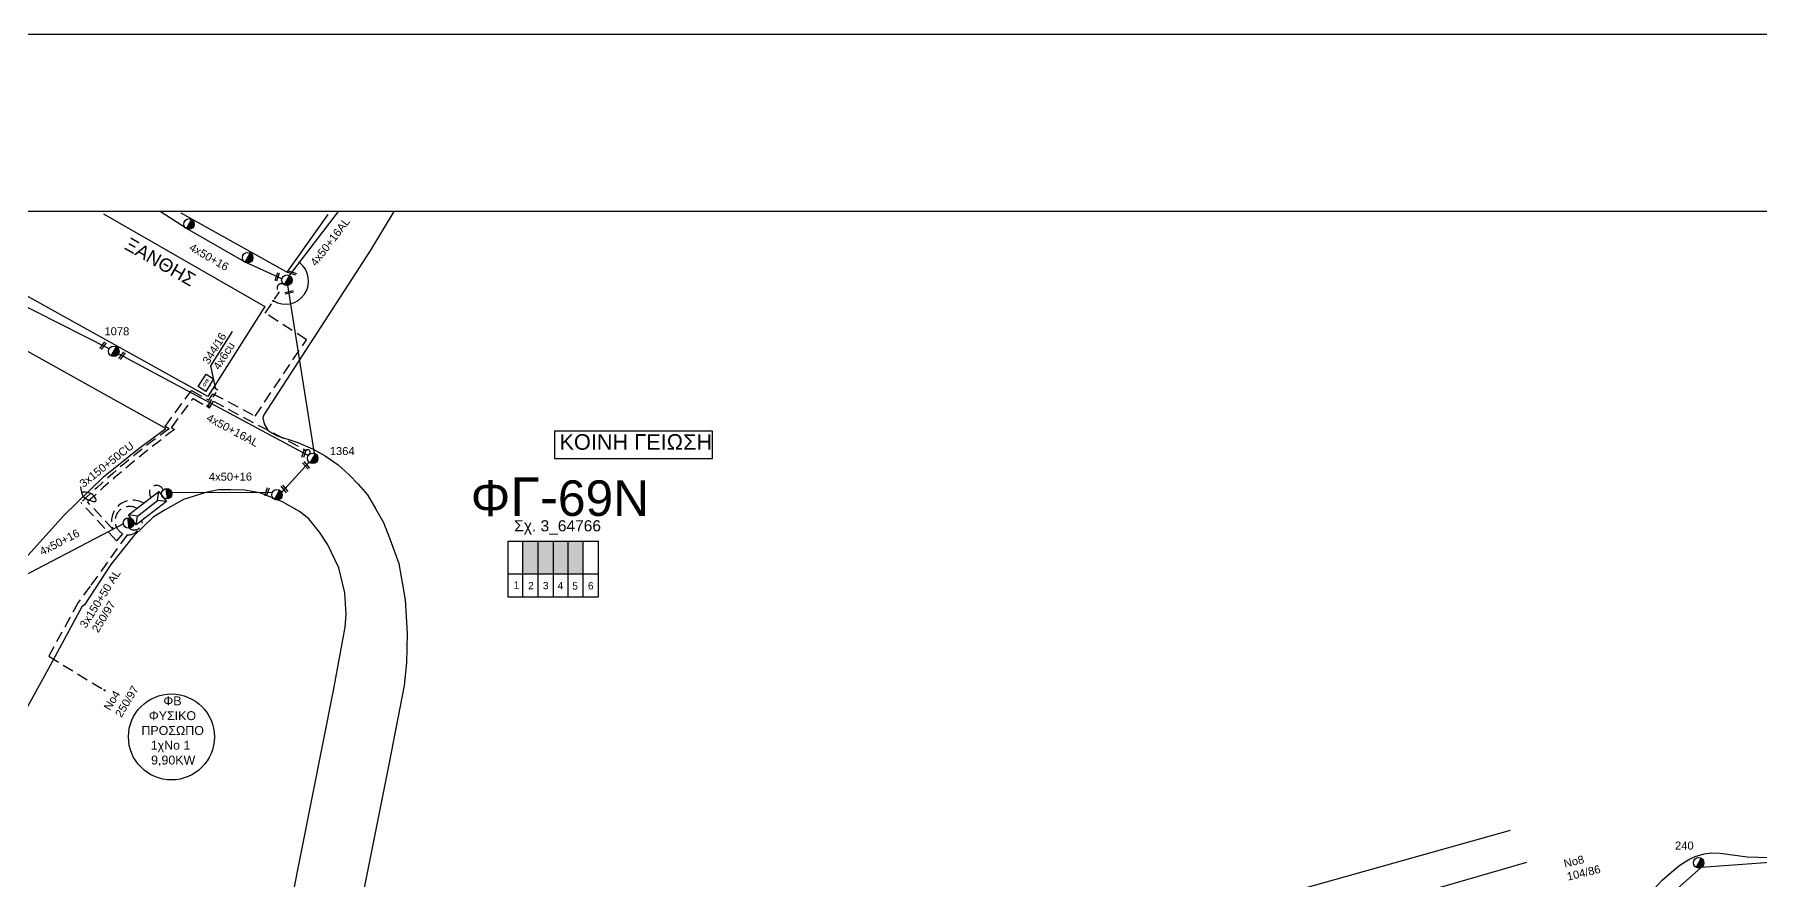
# Model space of a CAD drawing. Header units: millimetres. Extents: x 1421 to 10994, y 848 to 1896.
# Drawn here: x 9232.8 to 9621.2, y 1705.1 to 1895.5 of the extents above; entities that cross this region are included whole.
import ezdxf
from ezdxf.enums import TextEntityAlignment as Align

# ---------------------------------------------------------------- set-up
doc = ezdxf.new("R2010")
doc.units = ezdxf.units.MM
doc.linetypes.add('DASHED', pattern=[19.05, 12.7, -6.35])
for name, color, linetype, lineweight in [('3x150+50 XLPE', 7, 'SYN_LINE', 30), ('3x150+70AL', 7, 'DASHED', 30), ('3x70+54.6+25 AL', 7, 'SYN_LINE', 30), ('4x50+16', 7, 'Continuous', 30), ('Άγνωστα', 7, 'Continuous', 30), ('Καλώδια ΧΤ   3x150+50CU', 7, 'DASHED', 30), ('Καλώδια ΧΤ   3x150AL+50CU', 7, 'DASHED', 30), ('Υπόγεια καλώδια Παροχών ΧΤ   4x50AL', 7, 'DASHED', 30), ('Υπόγεια καλώδια Παροχών ΧΤ   4x6', 7, 'DASHED', 30)]:
    doc.layers.add(name, color=color, linetype=linetype, lineweight=lineweight)
for name, color, linetype in [('Pillar', 7, 'Continuous'), ('Pillar OTE', 7, 'Continuous'), ('TEXT ΚΑΛΩΔΙΩΝ', 7, 'Continuous'), ('Επιγραφές - Σχήματα', 7, 'Continuous'), ('Μηχανική τομή', 7, 'Continuous'), ('Στύλος ΦΜ', 7, 'Continuous'), ('Στύλος ΦΜ @ 1', 7, 'Continuous'), ('Συνδέσεις', 7, 'Continuous'), ('Υποσταθμός εναέριος 2 στύλων', 7, 'Continuous'), ('Υποσταθμός πόλεως', 7, 'Continuous'), ('Υπόβαθρο ΔΕΗ', 7, 'Continuous')]:
    doc.layers.add(name, color=color, linetype=linetype)
doc.styles.add('arial', font='arial.ttf', dxfattribs={"height": 3})
doc.styles.get("Standard").update_dxf_attribs({"font": 'arial.ttf', "height": 1.8})
doc.linetypes.add('SYN_LINE', pattern='A,0.5,-0.0001,["/\\/\\/\\/",Standard,S=0.1,R=0,X=0,Y=-0.05],-0.25', length=0.7501)
doc.dimstyles.new('ISO-25', dxfattribs={"dimtxt": 2.5, "dimasz": 2.5, "dimexe": 1.25, "dimexo": 0.625, "dimtad": 1, "dimtxsty": 'Standard', "dimcen": 2.5, "dimadec": 0, "dimazin": 0, "dimtfac": 1, "dimtmove": 0, "dimatfit": 3, "dimfxl": 1, "dimarcsym": 0})

# ---------------------------------------------------------------- blocks, each defined once
blk = doc.blocks.new('ΥΠΑΡΧΩΝ ΤΣΙΜΕΝΤΕΝΙΟΣ ΣΤΥΛΟΣ')
at = {"layer": 'Στύλος ΦΜ'}
blk.add_hatch(color=7, dxfattribs=at).paths.add_polyline_path([(-1.29, -2.28, 0.574793), (2.62, 0, 0.268822), (1.3, 2.27)])
at = {"layer": 'Στύλος ΦΜ', "color": 7}
blk.add_line((-1.29, -2.28), (1.3, 2.27), dxfattribs=at)
blk.add_circle((0, 0), 2.62, dxfattribs=at)
at = {"layer": 'Στύλος ΦΜ', "flags": 4}
for tag, p in [('ΑΡΙΘΜΟΣ', (-4.68, 8.05)), ('ΤΥΠΟΣ', (-4.91, 3.03))]:
    blk.add_attdef(tag, p, '', height=4, dxfattribs=at)
blk = doc.blocks.new('ΥΠΟΣΤΑΘΜΟΣ ΕΝΑΕΡΙΟΣ ΕΠΙ 2 ΣΤΥΛΩΝ')
at = {"layer": 'Υποσταθμός εναέριος 2 στύλων', "linetype": 'Continuous'}
for points in [[(-11.97, -2.11, 0.574793), (-8.45, -0.07, 0.268822), (-9.64, 1.98)], [(9.68, -2.15, 0.574793), (13.19, -0.1, 0.268822), (12.01, 1.95)]]:
    blk.add_hatch(color=256, dxfattribs=at).paths.add_polyline_path(points)
for p, q in [((-11.97, -2.11), (-9.64, 1.98)), ((9.68, -2.15), (12.01, 1.95))]:
    blk.add_line(p, q, dxfattribs=at)
for centre in [(-10.81, -0.07), (10.84, -0.1)]:
    blk.add_circle(centre, 2.36, dxfattribs=at)
at = {"layer": 'Υποσταθμός πόλεως', "linetype": 'Continuous', "ltscale": 40}
blk.add_lwpolyline([(-8.57, 2.82), (8.57, 2.82), (8.57, -2.82), (-8.57, -2.82)], close=True, dxfattribs=at)
for points in [[(-5.75, 0), (-8.57, 2.82)], [(-8.57, -2.82), (-5.75, 0)], [(-5.75, 0), (5.75, 0)], [(5.75, 0), (8.57, 2.82)], [(8.57, -2.82), (5.75, 0)]]:
    blk.add_lwpolyline(points, dxfattribs=at)
at = {"layer": 'Υποσταθμός εναέριος 2 στύλων', "ltscale": 40, "flags": 1}
for tag, p in [('ΜΕΤΑΣΧΗΜΑΤΙΣΜΟΣ', (14.09, 2.51)), ('ΙΣΧΥΣ', (14.07, -0.28)), ('ΑΡΙΘΜΟΣ', (14.19, -3))]:
    blk.add_attdef(tag, p, '', height=1.8, dxfattribs=at)
blk = doc.blocks.new('_ΣΥΝΔΕΣΗ')
at = {"layer": 'Συνδέσεις', "linetype": 'SYN_LINE', "ltscale": 40}
blk.add_hatch(color=256, dxfattribs=at).paths.add_polyline_path([(0.5, 0, 1), (-0.5, 0, 1)])
at = {"layer": 'Συνδέσεις'}
blk.add_circle((0, 0), 0.5, dxfattribs=at)
blk = doc.blocks.new('ΜΗΧΑΝΙΚΗ ΤΟΜΗ')
at = {"layer": 'Μηχανική τομή', "ltscale": 40}
for p, q in [((-3.8, 1.2), (3.8, 1.2)), ((3.8, -0.3), (-3.8, -0.3))]:
    blk.add_line(p, q, dxfattribs=at)
blk = doc.blocks.new('PILLAR ΟΤΕ')
at = {"layer": 'Pillar OTE', "ltscale": 40}
blk.add_lwpolyline([(-3.31, 2.02), (3.39, 2.02), (3.39, -1.99), (-3.31, -1.99)], close=True, dxfattribs=at)
at = {"layer": 'Pillar OTE', "insert": (-1.81, 0.71), "char_height": 1.3575, "width": 109.961, "attachment_point": 1}
blk.add_mtext('{\\fArial|b1|i0|c161|p34;OTE}', dxfattribs=at)

msp = doc.modelspace()

# ---------------------------------------------------------------- hatches: boundary and pattern name
at = {"layer": 'Pillar', "linetype": 'Continuous', "lineweight": -3, "ltscale": 0.2}
h = msp.add_hatch(color=5, dxfattribs=at)
h.dxf.hatch_style = 1
h.paths.add_polyline_path([(9346.18, 1781.54), (9342.74, 1781.54), (9342.74, 1774.18), (9346.18, 1774.18)])
h = msp.add_hatch(color=133, dxfattribs=at)
h.dxf.hatch_style = 1
h.paths.add_polyline_path([(9349.62, 1781.54), (9346.18, 1781.54), (9346.18, 1774.18), (9349.62, 1774.18)])
h = msp.add_hatch(color=151, dxfattribs=at)
h.dxf.hatch_style = 1
h.paths.add_polyline_path([(9352.92, 1774.17), (9352.92, 1781.54), (9349.62, 1781.54), (9349.62, 1774.18)])
h = msp.add_hatch(color=1, dxfattribs=at)
h.dxf.hatch_style = 1
h.paths.add_polyline_path([(9356.31, 1774.17), (9356.31, 1781.54), (9353.01, 1781.54), (9353.01, 1774.18)])
at = {"layer": 'Pillar OTE', "ltscale": 40}
h = msp.add_hatch(color=256, dxfattribs=at)
h.dxf.hatch_style = 1
h.paths.add_polyline_path([(9272, 1811.65), (9272.05, 1812.29), (9271.52, 1811.92)])

# ---------------------------------------------------------------- linework, layer by layer
at = {"lineweight": -3, "ltscale": 0.2}
msp.add_circle((9263.65, 1737.45), 9.67, dxfattribs=at)
at = {"layer": '3x150+50 XLPE', "color": 5, "linetype": 'DASHED', "lineweight": -3, "ltscale": 0.2}
msp.add_arc((9260.29, 1792.45), 1.61, 21.8871, 223.0155, dxfattribs=at)
at = {"layer": '3x150+70AL', "color": 133, "linetype": 'DASHED', "lineweight": -3, "ltscale": 0.2}
msp.add_lwpolyline([(9256.37, 1784.39, -0.303636), (9253.67, 1782.95), (9245.39, 1771.39), (9242.7, 1767.73), (9236.04, 1755.62), (9248.61, 1747.93)], format="xyb", dxfattribs=at)
msp.add_arc((9255.3, 1785.79), 1.77, 230.2656, 12.8932, dxfattribs=at)
at = {"layer": '3x70+54.6+25 AL', "color": 5, "linetype": 'SYN_LINE', "lineweight": -3, "ltscale": 15}
msp.add_lwpolyline([(9632.66, 1709.85), (9607.84, 1708.09), (9587.23, 1689.76), (9562.43, 1679.99), (9536.88, 1672.16), (9509.12, 1664.63), (9484.49, 1658.37)], dxfattribs=at)
at = {"layer": '4x50+16', "color": 151, "lineweight": -3, "ltscale": 0.2}
for points in [[(9249.65, 1824.79), (9216.43, 1841.59), (9192.83, 1855.69)], [(9294.43, 1800.79), (9251.73, 1823.67)]]:
    msp.add_lwpolyline(points, dxfattribs=at)
at = {"layer": '4x50+16', "color": 5, "lineweight": -3, "ltscale": 0.2}
for points in [[(9288.49, 1840.53), (9280.22, 1844.28), (9267.03, 1851.86), (9261.13, 1855.69)], [(9295.84, 1801.26), (9289.82, 1839.09)], [(9288.44, 1792.5), (9294.63, 1799.29)], [(9263.74, 1792.46), (9286.39, 1792.56)]]:
    msp.add_lwpolyline(points, dxfattribs=at)
at = {"layer": '4x50+16', "color": 1, "lineweight": -3, "ltscale": 0.2}
msp.add_lwpolyline([(9290.22, 1841.27), (9301.26, 1855.69)], dxfattribs=at)
at = {"layer": '4x50+16', "color": 133, "lineweight": -3, "ltscale": 0.2}
msp.add_lwpolyline([(9252.84, 1785.44), (9226.89, 1771.8)], dxfattribs=at)
at = {"layer": 'Pillar', "linetype": 'Continuous', "lineweight": -3, "ltscale": 40}
for points in [[(9339.42, 1768.9), (9339.42, 1781.54), (9359.7, 1781.54)], [(9342.74, 1768.9), (9342.74, 1781.54)], [(9346.18, 1768.9), (9346.18, 1781.54)], [(9349.62, 1768.89), (9349.62, 1781.54)], [(9352.92, 1768.89), (9352.92, 1781.54)], [(9356.31, 1768.89), (9356.31, 1781.54)], [(9359.7, 1769.01), (9359.7, 1781.54)], [(9339.42, 1774.19), (9359.7, 1774.17)], [(9359.7, 1768.87), (9359.7, 1768.87), (9339.42, 1768.9)]]:
    msp.add_lwpolyline(points, dxfattribs=at)
at = {"layer": 'Pillar OTE', "ltscale": 40}
msp.add_lwpolyline([(9271.52, 1811.92), (9272.05, 1812.29), (9272, 1811.65), (9271.52, 1811.92)], dxfattribs=at)
at = {"layer": 'Επιγραφές - Σχήματα', "color": 206, "lineweight": -3}
msp.add_lwpolyline([(9349.86, 1800.09), (9385.37, 1800.09), (9385.37, 1806.27), (9349.86, 1806.27)], close=True, dxfattribs=at)
at = {"layer": 'Καλώδια ΧΤ   3x150+50CU', "color": 1, "linetype": 'DASHED', "lineweight": -3, "ltscale": 0.2}
msp.add_lwpolyline([(9255.9, 1788.87, 1.021539), (9252.68, 1783.22), (9251.26, 1781.58), (9243.3, 1790.19, -0.036274), (9263.15, 1806.81), (9262.25, 1807.35), (9268.18, 1815.4), (9272.05, 1813.25), (9272.96, 1814.7), (9282.48, 1809.67), (9294.06, 1826.86), (9284.71, 1832.85), (9287.96, 1837.59, -1.115376), (9289.01, 1839.25, -6.373696)], format="xyb", dxfattribs=at)
at = {"layer": 'Καλώδια ΧΤ   3x150+50CU', "color": 151, "linetype": 'DASHED', "lineweight": -3, "ltscale": 0.2}
msp.add_lwpolyline([(9257.41, 1790.04, 0.716356), (9250.48, 1784.19), (9244.77, 1790.36, -0.023467), (9264.34, 1806.67), (9263.68, 1807.04), (9268.51, 1813.59), (9272.18, 1811.55), (9273.09, 1813.04), (9293.89, 1801.93, -1.069152), (9294.65, 1801.05, 1.171955)], format="xyb", dxfattribs=at)
at = {"layer": 'Καλώδια ΧΤ   3x150AL+50CU', "linetype": 'DASHED', "lineweight": -3, "ltscale": 0.2}
msp.add_lwpolyline([(9272.83, 1815.66), (9271.83, 1814.09), (9266.72, 1816.93)], dxfattribs=at)
at = {"layer": 'Υπόβαθρο ΔΕΗ', "lineweight": -3, "ltscale": 15}
for points in [[(10993.76, 1895.53), (8825.35, 1895.54), (8825.27, 848.33), (10993.76, 848.32)], [(10855.44, 1855.69), (8838.35, 1855.69), (8838.27, 861.33), (10836.6, 861.33)]]:
    msp.add_lwpolyline(points, close=True, dxfattribs=at)
at = {"layer": 'Υπόβαθρο ΔΕΗ', "lineweight": -3, "ltscale": 0.1}
for points in [[(9133.76, 1854.17), (9181.91, 1811.11), (9222.47, 1775.48), (9224.48, 1774.08), (9225.66, 1773.27), (9226.2, 1772.89), (9227.35, 1773.26), (9227.76, 1773.88), (9230.75, 1777.6), (9239.44, 1787.28), (9248.36, 1796.01), (9256.4, 1802.43), (9262.41, 1806.85), (9262.41, 1806.85), (9262.41, 1806.85), (9194.33, 1844.85), (9177.79, 1854.48)], [(9248.35, 1855.17), (9284.66, 1834.35), (9271.83, 1814.09), (9198.34, 1854.88)], [(9265.78, 1855.37), (9289.71, 1842.08), (9298.89, 1855.05)], [(9313.7, 1855.71), (9308.43, 1846.99), (9284.44, 1809.96), (9284.19, 1809.28), (9284.52, 1807.92), (9285.34, 1806.47), (9286.22, 1805.87), (9287.3, 1805.26), (9292.1, 1803.7), (9295.51, 1802.22), (9298.21, 1800.72), (9301.17, 1798.72), (9303.67, 1796.46), (9305.63, 1794.31), (9307.78, 1791.94), (9309.61, 1788.74), (9311.34, 1785.73), (9312.76, 1782.02), (9314.81, 1776.52), (9316.24, 1768.34), (9316.69, 1760.7), (9316.57, 1754.15), (9316.04, 1749.03), (9312.54, 1731.21), (9294.32, 1640.2)], [(9272.49, 1820.96), (9277.38, 1828.67)], [(9276.26, 1627.88), (9300.13, 1747.93), (9302.76, 1762.18), (9302.98, 1765.07), (9302.63, 1769.89), (9301.35, 1775.54), (9298.85, 1780.69), (9296.95, 1783.54), (9294.59, 1786.52), (9292.48, 1788.18), (9288.5, 1790.46), (9283.52, 1792.37), (9280.12, 1792.98), (9276.94, 1793.03), (9274.27, 1793.07), (9271.36, 1792.47), (9266.33, 1790.86), (9262.21, 1788.54), (9259.57, 1786.93), (9255.15, 1782.64), (9249.98, 1776.28), (9244.08, 1767.15), (9243.47, 1766.73), (9235.9, 1752.69), (9222.53, 1728.5)], [(9391.63, 1667.8), (9564.92, 1716.46)], [(9568.54, 1709.16), (9532.54, 1698.77)], [(9597.26, 1703.29), (9599.05, 1705.23), (9602.77, 1708.45), (9605.07, 1709.88), (9606.47, 1710.56), (9608.52, 1711.12), (9610.1, 1711.39), (9612.09, 1711.3), (9618.21, 1710.43), (9625.6, 1710.22)]]:
    msp.add_lwpolyline(points, dxfattribs=at)
at = {"layer": 'Υπόβαθρο ΔΕΗ', "lineweight": -3}
msp.add_arc((9289.28, 1840.06), 5.23, 238.9092, 52.4651, dxfattribs=at)
at = {"layer": 'Υπόβαθρο ΔΕΗ', "lineweight": -3, "ltscale": 0.1}
msp.add_spline([(9243.19, 1793.74), (9243.82, 1791.56), (9245.18, 1790.74), (9246.67, 1790.55), (9246.21, 1791.68), (9243.66, 1792.52)], degree=3, dxfattribs=at)
at = {"layer": 'Υπόγεια καλώδια Παροχών ΧΤ   4x6', "color": 151, "linetype": 'DASHED', "lineweight": -3, "ltscale": 0.1}
msp.add_lwpolyline([(9271.76, 1811.79), (9272.05, 1812.29), (9274.08, 1815.49), (9272.32, 1816.6)], dxfattribs=at)

# ---------------------------------------------------------------- block references
at = {"layer": 'Pillar OTE', "xscale": 0.5, "yscale": 0.5, "zscale": 0.5, "rotation": 58}
msp.add_blockref('PILLAR ΟΤΕ', (9271.41, 1817.16), dxfattribs=at)
at = {"layer": 'Μηχανική τομή', "lineweight": -3, "xscale": 0.2499999999999679, "yscale": 0.2499999999999679, "zscale": 0.2499999999999679}
for p, rotation in [((9287.55, 1840.95), 71.45139864922943), ((9290.83, 1841.95), 161.6969637864243), ((9290.11, 1837.62), 194.0043049329328), ((9248.34, 1825.47), 53.13533115507395), ((9252.64, 1823.21), 53.13533115507395), ((9293.58, 1801.24), 71.45139864922943), ((9294.01, 1798.64), 130.8846650336996), ((9289.18, 1793.34), 130.8846650336996), ((9285.23, 1792.59), 71.45139864922943)]:
    msp.add_blockref('ΜΗΧΑΝΙΚΗ ΤΟΜΗ', p, dxfattribs=dict(at, rotation=rotation))
at = {"layer": 'Στύλος ΦΜ @ 1', "color": 1, "lineweight": -3, "ltscale": 40, "xscale": 0.4499999999998181, "yscale": 0.4499999999998181, "zscale": 0.4499999999998181}
for p in [(9267.61, 1852.88), (9280.8, 1845.31), (9289.63, 1840.25), (9287.4, 1791.95)]:
    msp.add_blockref('ΥΠΑΡΧΩΝ ΤΣΙΜΕΝΤΕΝΙΟΣ ΣΤΥΛΟΣ', p, dxfattribs=at)
at = {"layer": 'Στύλος ΦΜ @ 1', "color": 1, "lineweight": -3, "ltscale": 40}
ref = msp.add_blockref('ΥΠΑΡΧΩΝ ΤΣΙΜΕΝΤΕΝΙΟΣ ΣΤΥΛΟΣ', (9250.69, 1824.23), dxfattribs=dict(at, xscale=0.4499999999998181, yscale=0.4499999999998181, zscale=0.4499999999998181))
ref.add_attrib('ΑΡΙΘΜΟΣ', '1078', (9248.58, 1827.85), dxfattribs={"layer": 'Στύλος ΦΜ', "height": 1.8, "flags": 4})
ref = msp.add_blockref('ΥΠΑΡΧΩΝ ΤΣΙΜΕΝΤΕΝΙΟΣ ΣΤΥΛΟΣ', (9295.42, 1800.16), dxfattribs=dict(at, xscale=0.4499999999998181, yscale=0.4499999999998181, zscale=0.4499999999998181))
ref.add_attrib('ΑΡΙΘΜΟΣ', '1364', (9299.27, 1800.89), dxfattribs={"layer": 'Στύλος ΦΜ', "height": 1.8, "flags": 4})
ref = msp.add_blockref('ΥΠΑΡΧΩΝ ΤΣΙΜΕΝΤΕΝΙΟΣ ΣΤΥΛΟΣ', (9607.27, 1709.12), dxfattribs=dict(at, xscale=0.4499999999998181, yscale=0.4499999999998181, zscale=0.4499999999998181))
ref.add_attrib('ΑΡΙΘΜΟΣ', '240', (9601.94, 1712.1), dxfattribs={"layer": 'Στύλος ΦΜ', "height": 1.8, "flags": 4})
at = {"layer": 'Συνδέσεις', "lineweight": -3, "xscale": 0.25, "yscale": 0.25, "zscale": 0.25}
for p in [(9292.47, 1844.21), (9286.58, 1835.58), (9248.61, 1747.94)]:
    msp.add_blockref('_ΣΥΝΔΕΣΗ', p, dxfattribs=at)
at = {"layer": 'Υποσταθμός εναέριος 2 στύλων', "lineweight": -3, "xscale": 0.5000000000001485, "yscale": 0.5000000000001485, "zscale": 0.5000000000001485, "rotation": 37.59565600728987}
msp.add_blockref('ΥΠΟΣΤΑΘΜΟΣ ΕΝΑΕΡΙΟΣ ΕΠΙ 2 ΣΤΥΛΩΝ', (9258.27, 1788.92), dxfattribs=at)

# ---------------------------------------------------------------- texts
at = {"layer": 'Pillar', "linetype": 'Continuous', "lineweight": -3, "ltscale": 30, "char_height": 1.63, "width": 11.2573, "attachment_point": 1}
for s, insert in [('1', (9340.66, 1772.46)), ('2', (9343.9, 1772.33)), ('3', (9347.23, 1772.33)), ('4', (9350.53, 1772.33)), ('5', (9353.84, 1772.25)), ('6', (9357.36, 1772.28))]:
    msp.add_mtext(s, dxfattribs=dict(at, insert=insert))
at = {"layer": 'TEXT ΚΑΛΩΔΙΩΝ', "lineweight": -3, "ltscale": 0.2, "style": 'arial'}
for s, rotation, p in [('4x50+16AL', 52.5373, (9299.35, 1848.89)), ('4x50+16', 330.1265, (9272.13, 1845.47)), ('4x50+16AL', 331.8129, (9277.43, 1806.49)), ('3x150+50CU', 38.4983, (9249.07, 1798.77)), ('4x50+16', 0.2484, (9276.93, 1796.03)), ('4x50+16', 27.7073, (9238.47, 1781.28)), ('3x150+50 AL', 57.8698, (9247.61, 1768.56))]:
    msp.add_text(s, height=1.8, rotation=rotation, dxfattribs=at).set_placement(p, align=Align.MIDDLE_CENTER)
at = {"layer": 'Άγνωστα', "color": 7, "lineweight": -3, "insert": (9340.77, 1786.22), "char_height": 2.5, "width": 4.551914400963142e-14, "attachment_point": 1}
msp.add_mtext('Σχ. 3_64766', dxfattribs=at)
at = {"layer": 'Άγνωστα', "lineweight": -3, "ltscale": 0.2, "char_height": 1.8, "attachment_point": 1, "rotation": 58.8959, "style": 'arial'}
for s, insert in [('\\pt7.2;250/97', (9245.63, 1761.7)), ('\\pt7.2;No4\\P250/97', (9248.29, 1744.16))]:
    msp.add_mtext_dynamic_manual_height_columns(s, width=18.6352, gutter_width=15, heights=[0], dxfattribs=dict(at, insert=insert))
at = {"layer": 'Άγνωστα', "lineweight": -3, "ltscale": 0.2, "insert": (9576.74, 1709.77), "char_height": 1.8, "width": 18.6352, "attachment_point": 1, "rotation": 13.5128, "style": 'arial'}
msp.add_mtext('No8\\P104/86', dxfattribs=at)
at = {"layer": 'Επιγραφές - Σχήματα', "color": 206, "lineweight": -3, "insert": (9350.95, 1805.59), "char_height": 3.5, "width": 35.1311, "attachment_point": 1}
msp.add_mtext('KOINH ΓΕΙΩΣΗ', dxfattribs=at)
at = {"layer": 'Υπόβαθρο ΔΕΗ', "lineweight": -3, "ltscale": 0.1, "style": 'arial'}
msp.add_text('ΞΑΝΘΗΣ', height=3, rotation=330.1672, dxfattribs=at).set_placement((9261.16, 1844.37), align=Align.MIDDLE_CENTER)
at = {"layer": 'Υπόβαθρο ΔΕΗ', "lineweight": -3, "attachment_point": 1}
for s, insert, char_height, width in [('Φ{\\H1.0833x;Γ-}69Ν', (9330.99, 1795.86), 8, 84.6573), ('{\\W8.64836; }ΦΒ \\P{\\W4.42067; }ΦΥΣΙΚΟ \\P{\\W2.28183; }ΠΡΟΣΩΠΟ', (9255.13, 1746.57), 2, 17.2548), ('{\\W5.64925; }1χΝο 1\\P{\\W5.75643; }9,90KW', (9254.61, 1736.58), 2, 17.2548)]:
    msp.add_mtext(s, dxfattribs=dict(at, insert=insert, char_height=char_height, width=width))
at = {"layer": 'Υπόγεια καλώδια Παροχών ΧΤ   4x50AL', "color": 7, "ltscale": 0.2, "char_height": 1.8, "attachment_point": 1, "rotation": 58}
for s, insert in [('344/16', (9270.51, 1822.12)), ('4x6cu', (9272.91, 1820.87))]:
    msp.add_mtext_dynamic_manual_height_columns(s, width=1.8, gutter_width=12.5, heights=[0.118], dxfattribs=dict(at, insert=insert))

# ---------------------------------------------------------------- leaders
at = {"layer": 'Επιγραφές - Σχήματα', "ltscale": 40}
msp.add_leader([(9273.55, 1816.04), (9272.49, 1820.96)], dimstyle='ISO-25', override={"dimasz": 0.5, "dimtad": 0}, dxfattribs=at)

doc.saveas('drawing.dxf')
